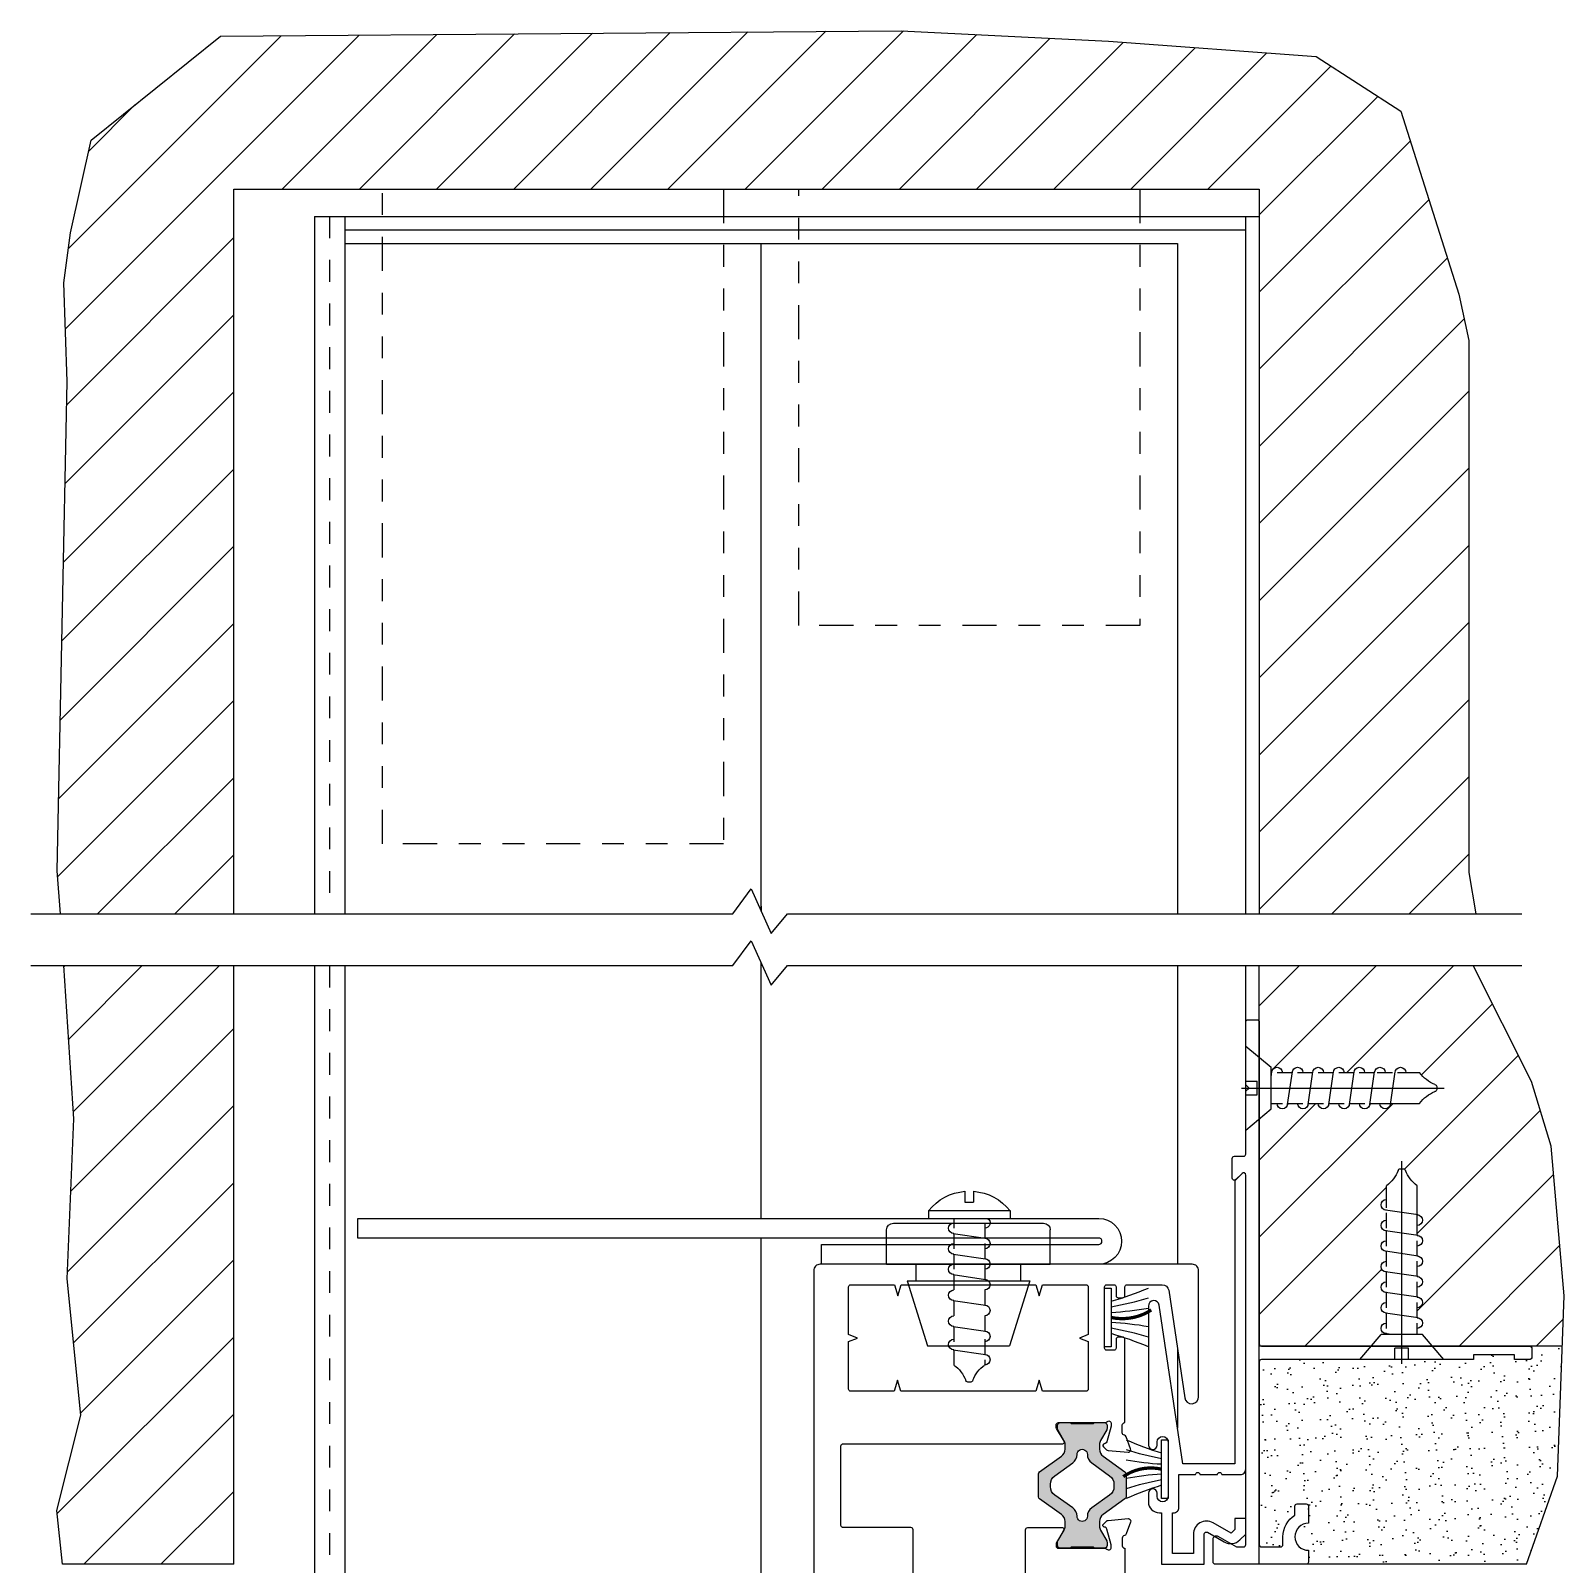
# Model space of a CAD drawing. Extents: x -40 to 95, y -81 to 25.
# Drawn here: x 13.36 to 20.39, y 13 to 20.03 of the extents above; entities that cross this region are included whole.
import ezdxf

# ---------------------------------------------------------------- set-up
doc = ezdxf.new("R2010")
doc.units = 0
doc.header["$LTSCALE"] = 0.25
doc.header["$MEASUREMENT"] = 0
doc.linetypes.add('HIDDEN', pattern=[0.375, 0.25, -0.125])
doc.linetypes.add('PHANTOM2', pattern=[1.25, 0.625, -0.125, 0.125, -0.125, 0.125, -0.125])
doc.layers.get('0').update_dxf_attribs({"linetype": 'CONTINUOUS'})
for name, color, linetype in [('ALUM-RED', 1, 'CONTINUOUS'), ('FRAME', 1, 'CONTINUOUS'), ('I-STRUT', 7, 'CONTINUOUS'), ('MISC', 7, 'CONTINUOUS'), ('POCKET-CLOSER', 1, 'CONTINUOUS'), ('SEAL', 7, 'CONTINUOUS'), ('SILL-PAN', 7, 'CONTINUOUS'), ('VENT', 5, 'CONTINUOUS')]:
    doc.layers.add(name, color=color, linetype=linetype)
doc.styles.get("Standard").update_dxf_attribs({"font": 'simplex.shx'})
pattern_1 = [(45, (0.5, 4.13802), (-0.1767767, 0.1767767), [])]

# ---------------------------------------------------------------- blocks, each defined once
blk = doc.blocks.new('A$C02B45EA9')
for p, q in [((0.1924, 0.9287), (0.1924, 0)), ((0, 0.9089), (0.0973, 0.793)), ((0.1611, 0.9089), (0, 0.9089)), ((0.1611, 0.9089), (0.1611, 0.8568)), ((0.2237, 0.8568), (0.1611, 0.8568)), ((0.2237, 0.9089), (0.2237, 0.8568)), ((0.3848, 0.9089), (0.2237, 0.9089)), ((0.3848, 0.9089), (0.2875, 0.793)), ((0.2875, 0.793), (0.0973, 0.793))]:
    blk.add_line(p, q)
at = {"linetype": 'Continuous'}
for p, q in [((0.142, 0.793), (0.1176, 0.7896)), ((0.1218, 0.793), (0.1218, 0.7899)), ((0.263, 0.793), (0.263, 0.7411)), ((0.2672, 0.717), (0.1176, 0.6953)), ((0.1218, 0.7655), (0.1218, 0.6957)), ((0.263, 0.7162), (0.263, 0.6468)), ((0.1218, 0.6712), (0.1218, 0.6014)), ((0.2672, 0.6227), (0.1176, 0.601)), ((0.1218, 0.5769), (0.1218, 0.5071)), ((0.263, 0.622), (0.263, 0.5525)), ((0.2672, 0.5284), (0.1176, 0.5067)), ((0.263, 0.5277), (0.263, 0.4582)), ((0.2672, 0.4342), (0.1176, 0.4125)), ((0.1218, 0.4827), (0.1218, 0.4128)), ((0.263, 0.4334), (0.263, 0.3639)), ((0.1218, 0.3884), (0.1218, 0.3186)), ((0.2672, 0.3399), (0.1176, 0.3182)), ((0.1218, 0.3071), (0.1218, 0.237)), ((0.263, 0.3391), (0.263, 0.237)), ((0.2672, 0.2456), (0.1176, 0.2239)), ((0.1218, 0.2128), (0.1218, 0.112)), ((0.263, 0.2448), (0.263, 0.112)), ((0.1856, 0.0339), (0.1992, 0.0339))]:
    blk.add_line(p, q, dxfattribs=at)
for centre, radius, start, end in [((0.1218, 0.7655), 0.0244, 90, 270), ((0.1218, 0.7655), 0.0244, 90, 270), ((0.263, 0.7411), 0.0244, 270, 90), ((0.1218, 0.6712), 0.0244, 90, 270), ((0.1218, 0.6712), 0.0244, 90, 270), ((0.263, 0.6468), 0.0244, 270, 90), ((0.1218, 0.5769), 0.0244, 90, 270), ((0.263, 0.5525), 0.0244, 270, 90), ((0.1218, 0.4827), 0.0244, 90, 270), ((0.1218, 0.4827), 0.0244, 90, 270), ((0.263, 0.4582), 0.0244, 270, 90), ((0.1218, 0.3884), 0.0244, 90, 270), ((0.263, 0.3639), 0.0244, 270, 90), ((0.1218, 0.2941), 0.0244, 90, 270), ((0.263, 0.2697), 0.0244, 270, 90), ((0.1218, 0.1998), 0.0244, 90, 270), ((0.0337, -0.0118), 0.152, 20.70508, 54.56379), ((0.3511, -0.0118), 0.152, 125.43621, 159.29492), ((0.1856, 0.0439), 0.00998, 191.76514, 270), ((0.1992, 0.0439), 0.00998, 270, 348.23486)]:
    blk.add_arc(centre, radius, start, end, dxfattribs=at)
blk = doc.blocks.new('A$C65D31368')
at = {"layer": 'MISC', "extrusion": (0, 0, -1), "xscale": 0.25, "yscale": 0.25, "zscale": -0.25}
blk.add_blockref('A$C02B45EA9', (-0.0962, 0), dxfattribs=at)
blk = doc.blocks.new('A$C72B7364F')
at = {"linetype": 'Continuous'}
for p, q in [((0.0224, 0.0935), (0.0313, 0.0935)), ((0.0224, 0.0935), (0.0224, 0)), ((0.0313, 0.0935), (0.0313, 0)), ((0.0313, 0.0644), (0.0425, 0.0644)), ((0.0485, 0.0654), (0.0539, 0.028)), ((0.0487, 0.0644), (0.0661, 0.0644)), ((0.0721, 0.0654), (0.0775, 0.028)), ((0.0723, 0.0644), (0.0896, 0.0644)), ((0.0956, 0.0654), (0.1011, 0.028)), ((0.0958, 0.0644), (0.1132, 0.0644)), ((0.1253, 0.0654), (0.1307, 0.028)), ((0.1255, 0.0644), (0.1429, 0.0644)), ((0.155, 0.0654), (0.1604, 0.028)), ((0.1552, 0.0644), (0.1725, 0.0644)), ((0.1817, 0.0654), (0.1871, 0.028)), ((0.1819, 0.0644), (0.1992, 0.0644)), ((0, 0.0517), (0.0125, 0.0517)), ((0, 0.0418), (0.0125, 0.0418)), ((0.0125, 0.0517), (0.0125, 0.0418)), ((0.2188, 0.0451), (0.2188, 0.0484)), ((0.0364, 0.0291), (0.0539, 0.0291)), ((0.06, 0.0291), (0.0774, 0.0291)), ((0.0835, 0.0291), (0.101, 0.0291)), ((0.1132, 0.0291), (0.1306, 0.0291)), ((0.1429, 0.0291), (0.1603, 0.0291)), ((0.1696, 0.0291), (0.187, 0.0291)), ((0.1931, 0.0291), (0.1992, 0.0291)), ((0.0224, 0), (0.0313, 0))]:
    blk.add_line(p, q, dxfattribs=at)
for centre, radius, start, end in [((0.0599, 0.0467), 0.0599, 128.718, 175.226), ((0.0425, 0.0644), 0.00611, 0, 180), ((0.0661, 0.0644), 0.00611, 0, 180), ((0.0896, 0.0644), 0.00611, 0, 180), ((0.1193, 0.0644), 0.00611, 0, 180), ((0.149, 0.0644), 0.00611, 0, 180), ((0.1757, 0.0644), 0.00611, 0, 180), ((0.2302, 0.0864), 0.038, 215.4362, 249.2949), ((0.0599, 0.0467), 0.0599, 184.774, 231.282), ((0.2302, 0.0071), 0.038, 110.7051, 144.5638), ((0.2163, 0.0484), 0.00249, 0, 78.2349), ((0.2163, 0.0451), 0.00249, 281.7651, 0), ((0.0364, 0.0291), 0.00611, 212.4827, 0), ((0.06, 0.0291), 0.00611, 180, 0), ((0.06, 0.0291), 0.00611, 180, 0), ((0.0835, 0.0291), 0.00611, 180, 0), ((0.1071, 0.0291), 0.00611, 180, 0), ((0.1071, 0.0291), 0.00611, 180, 0), ((0.1367, 0.0291), 0.00611, 180, 0), ((0.1367, 0.0291), 0.00611, 180, 0), ((0.1664, 0.0291), 0.00611, 180, 0), ((0.1664, 0.0291), 0.00611, 180, 0), ((0.1931, 0.0291), 0.00611, 180, 0)]:
    blk.add_arc(centre, radius, start, end, dxfattribs=at)
blk = doc.blocks.new('*U193')
for centre, radius, start, end in [((-0.3205, 1.2568), 1.2335, 286.5073, 294.56971), ((-0.2022, 1.3254), 1.297, 280.31394, 287.71353), ((-0.0346, 1.2609), 1.239, 272.98778, 280.556), ((-0.0346, -1.2609), 1.239, 79.444, 87.01222), ((-0.2022, -1.3254), 1.297, 72.28647, 79.68606), ((-0.3205, -1.2568), 1.2335, 65.43029, 73.4927)]:
    blk.add_arc(centre, radius, start, end)
at = {"layer": 'SEAL'}
blk.add_lwpolyline([(0, -0.135), (0, 0.135), (0.03, 0.135), (0.03, -0.135)], close=True, dxfattribs=at)
at = {"layer": 'SEAL', "const_width": 0.015}
blk.add_lwpolyline([(0.03, 0, 0.208458), (0.2055, 0.0342)], format="xyb", dxfattribs=at)
at = {"flags": 9}
for tag, p in [('MANUFACTURER_PART_#', (0, -0.1988)), ('FLEETWOOD_PART_#', (-0.0006, -0.2487))]:
    blk.add_attdef(tag, p, '', height=0.0312, dxfattribs=at)
blk = doc.blocks.new('25064-18mmX6mm-I-STRUT')
at = {"layer": 'I-STRUT'}
h = blk.add_hatch(color=256, dxfattribs=at)
h.dxf.hatch_style = 1
h.paths.add_polyline_path([(-0.2205, 0.3535, 0.57735), (-0.2341, 0.3299), (-0.2299, 0.3219, -0.215906), (-0.2352, 0.3257), (-0.1953, 0.2566, -0.131652), (-0.189, 0.233), (-0.189, 0.1993, 0.244698), (-0.1722, 0.167), (-0.0877, 0.1078, -0.244698), (-0.0709, 0.0756), (-0.0709, -0.0773, -0.244698), (-0.0877, -0.1095), (-0.1722, -0.1687, 0.244698), (-0.189, -0.201), (-0.189, -0.2347, -0.131652), (-0.1953, -0.2583), (-0.2352, -0.3274, 0.245227), (-0.2355, -0.3346, 0.507805), (-0.2205, -0.3552), (-0.0866, -0.3552, 0.414214), (-0.0709, -0.3394, 0.469068), (-0.0719, -0.3274), (-0.1118, -0.2583, -0.131652), (-0.1181, -0.2347), (-0.1181, -0.2174), (-0.005, -0.1382, 0.244698), (0, -0.1285), (0, -0.1268), (0, 0.1268, 0.244698), (-0.005, 0.1365), (-0.1181, 0.2157), (-0.1181, 0.233, -0.131652), (-0.1118, 0.2566), (-0.0719, 0.3257, 0.131652), (-0.0709, 0.3296, 0.640011), (-0.0866, 0.3535)])
blk.add_lwpolyline([(0, -0.1299), (0, -0.1268), (0, 0.1268, 0.244698), (-0.005, 0.1365), (-0.1131, 0.2122, -0.244698), (-0.1181, 0.2218), (-0.1181, 0.233, -0.131652), (-0.1118, 0.2566), (-0.0719, 0.3257, 0.131652), (-0.0709, 0.3296), (-0.0709, 0.3377, 0.414214), (-0.0866, 0.3535), (-0.2205, 0.3535, 0.414214), (-0.2362, 0.3377), (-0.2362, 0.3296, 0.131652), (-0.2352, 0.3257), (-0.1953, 0.2566, -0.131652), (-0.189, 0.233), (-0.189, 0.1993, 0.244698), (-0.1722, 0.167), (-0.0877, 0.1078, -0.244698), (-0.0709, 0.0756), (-0.0709, -0.0773, -0.244698), (-0.0877, -0.1095), (-0.1722, -0.1687, 0.244698), (-0.189, -0.201), (-0.189, -0.2347, -0.131652), (-0.1953, -0.2583), (-0.2352, -0.3274, 0.131652), (-0.2362, -0.3313), (-0.2362, -0.3394, 0.414214), (-0.2205, -0.3552), (-0.0866, -0.3552, 0.414214), (-0.0709, -0.3394), (-0.0709, -0.3313, 0.131652), (-0.0719, -0.3274), (-0.1118, -0.2583, -0.131652), (-0.1181, -0.2347), (-0.1181, -0.2235, -0.244698), (-0.1131, -0.2139), (-0.005, -0.1382, 0.244698), (0, -0.1285)], format="xyb", dxfattribs=at)
blk = doc.blocks.new('25065-14.6mmX10.2mm-I-STRUT')
at = {"layer": 'I-STRUT'}
h = blk.add_hatch(color=256, dxfattribs=at)
h.dxf.hatch_style = 1
h.paths.add_polyline_path([(-0.2213, 0.1958, 0.242889), (-0.2309, 0.2008), (-0.2835, 0.2008), (-0.336, 0.2008, 0.242889), (-0.3456, 0.1958), (-0.417, 0.0953, -0.242889), (-0.4491, 0.0787), (-0.4697, 0.0787, -0.131652), (-0.4893, 0.084), (-0.5378, 0.112, 0.317667), (-0.5514, 0.1108, 0.6401), (-0.5709, 0.1018), (-0.5709, 0.0591, 0.236068), (-0.5669, 0.0512), (-0.5669, -0.0512, 0.236068), (-0.5709, -0.0591), (-0.5709, -0.1018, 0.6401), (-0.5514, -0.1108, 0.317667), (-0.5378, -0.112), (-0.4893, -0.084, -0.131652), (-0.4697, -0.0787), (-0.4491, -0.0787, -0.242889), (-0.417, -0.0953), (-0.3456, -0.1958, 0.242889), (-0.336, -0.2008), (-0.2835, -0.2008), (-0.2309, -0.2008, 0.242889), (-0.2213, -0.1958), (-0.1499, -0.0953, -0.242889), (-0.1178, -0.0787), (-0.0973, -0.0787, -0.131652), (-0.0776, -0.084), (-0.0291, -0.112, 0.317667), (-0.0155, -0.1108, 0.6401), (0.0039, -0.1018), (0.0039, -0.0591, 0.236068), (0, -0.0512), (0, 0.0512, 0.236068), (0.0039, 0.0591), (0.0039, 0.1018, 0.6401), (-0.0155, 0.1108, 0.317667), (-0.0291, 0.112), (-0.0776, 0.084, -0.131652), (-0.0973, 0.0787), (-0.1178, 0.0787, -0.242889), (-0.1499, 0.0953)])
h.paths.add_polyline_path([(-0.1807, 0.0438, 0.244669), (-0.1419, 0.0239, -1.006741), (-0.1419, -0.0234, 0.244669), (-0.1807, -0.0432), (-0.2392, -0.1255, -0.242889), (-0.2777, -0.1454), (-0.2892, -0.1454, -0.242889), (-0.3277, -0.1255), (-0.3862, -0.0432, 0.244669), (-0.425, -0.0234, -1.006741), (-0.425, 0.0239, 0.244669), (-0.3862, 0.0438), (-0.3277, 0.1261, -0.242889), (-0.2892, 0.1459), (-0.2777, 0.1459, -0.242889), (-0.2392, 0.1261)], flags=16)
for points in [[(-0.5709, -0.0591), (-0.5709, -0.1018, 0.414214), (-0.5591, -0.1136), (-0.5437, -0.1136, 0.131652), (-0.5378, -0.112), (-0.4893, -0.084, -0.131652), (-0.4697, -0.0787), (-0.4491, -0.0787, -0.242889), (-0.417, -0.0953), (-0.3456, -0.1958, 0.242889), (-0.336, -0.2008), (-0.2835, -0.2008), (-0.2309, -0.2008, 0.242889), (-0.2213, -0.1958), (-0.1499, -0.0953, -0.242889), (-0.1178, -0.0787), (-0.0973, -0.0787, -0.131652), (-0.0776, -0.084), (-0.0291, -0.112, 0.131652), (-0.0232, -0.1136), (-0.0079, -0.1136, 0.414214), (0.0039, -0.1018), (0.0039, -0.0591, 0.236068), (0, -0.0512), (0, 0.0512, 0.236068), (0.0039, 0.0591), (0.0039, 0.1018, 0.414214), (-0.0079, 0.1136), (-0.0232, 0.1136, 0.131652), (-0.0291, 0.112), (-0.0776, 0.084, -0.131652), (-0.0973, 0.0787), (-0.1178, 0.0787, -0.242889), (-0.1499, 0.0953), (-0.2213, 0.1958, 0.242889), (-0.2309, 0.2008), (-0.2835, 0.2008), (-0.336, 0.2008, 0.242889), (-0.3456, 0.1958), (-0.417, 0.0953, -0.242889), (-0.4491, 0.0787), (-0.4697, 0.0787, -0.131652), (-0.4893, 0.084), (-0.5378, 0.112, 0.131652), (-0.5437, 0.1136), (-0.5591, 0.1136, 0.414214), (-0.5709, 0.1018), (-0.5709, 0.0591, 0.236068), (-0.5669, 0.0512), (-0.5669, -0.0512, 0.236068)], [(-0.425, -0.0234, -0.244669), (-0.3862, -0.0432), (-0.3277, -0.1255, 0.242889), (-0.2892, -0.1454), (-0.2835, -0.1454), (-0.2777, -0.1454, 0.242889), (-0.2392, -0.1255), (-0.1807, -0.0432, -0.244669), (-0.1419, -0.0234, 1.006741), (-0.1419, 0.0239, -0.244669), (-0.1807, 0.0438), (-0.2392, 0.1261, 0.242889), (-0.2777, 0.1459), (-0.2835, 0.1459), (-0.2892, 0.1459, 0.242889), (-0.3277, 0.1261), (-0.3862, 0.0438, -0.244669), (-0.425, 0.0239, 1.006741)]]:
    blk.add_lwpolyline(points, format="xyb", close=True, dxfattribs=at)
blk = doc.blocks.new('3777-4in_Thermal_Sightline_Interlocker')
for points in [[(0.8572, 0.671), (0.8572, 0.595, -0.414214), (0.8272, 0.565), (0.7672, 0.565, -0.414214), (0.7572, 0.575), (0.7572, 0.595), (0.7372, 0.595), (0.6772, 0.565), (0.6572, 0.565), (0.6572, 0.595), (0.6372, 0.595), (0.5772, 0.565), (0.5572, 0.565), (0.5572, 0.595), (0.5372, 0.595), (0.4772, 0.565), (0.4572, 0.565), (0.4572, 0.595), (0.4372, 0.595), (0.3772, 0.565), (0.3572, 0.565), (0.3572, 0.595), (0.0242, 0.595, 0.414214), (0.0142, 0.585), (0.0142, 0.3545, 0.414214), (0.0026, 0.3429), (0.0026, 0.308, 0.359508), (0.012, 0.2966, -0.263725), (0.0208, 0.2892), (0.0406, 0.2346), (0.0406, 0.2345, -0.548619), (0.0287, 0.219), (-0.0629, 0.227, -0.176327), (-0.0701, 0.2304), (-0.0842, 0.2444, -0.57735), (-0.0807, 0.2574), (-0.0763, 0.2586, 0.267949), (-0.0681, 0.2668), (-0.0488, 0.339, 0.065543), (-0.0484, 0.342), (-0.0484, 0.3506, 0.6885), (-0.0687, 0.3584, -0.213422), (-0.0773, 0.3545), (-0.2298, 0.3545, 0.414214), (-0.2414, 0.3429), (-0.2414, 0.3343, 0.137872), (-0.2397, 0.3283), (-0.204, 0.2699, -0.585524), (-0.2109, 0.2577), (-0.3179, 0.2577, 0.414214), (-0.3279, 0.2477), (-0.3279, 0.16, -0.414214), (-0.3379, 0.15), (-0.4429, 0.15, -0.414214), (-0.4529, 0.16), (-0.4529, 0.3975, 1), (-0.4529, 0.5225), (-0.4529, 0.578, 0.414214), (-0.4629, 0.588), (-3.082, 0.588, 0.414214), (-3.092, 0.578), (-3.092, 0.2677, -0.414214), (-3.102, 0.2577), (-3.3008, 0.2577, -0.414214), (-3.3108, 0.2677), (-3.3108, 0.578, 0.414214), (-3.3208, 0.588), (-3.6849, 0.588, 0.414214), (-3.6949, 0.578), (-3.6949, -0.4286, -0.585524), (-3.7067, -0.4352), (-3.7655, -0.3993, 0.137872), (-3.7716, -0.3976), (-3.7801, -0.3976, 0.414214), (-3.7918, -0.4092), (-3.7918, -0.6214, -0.213422), (-3.7956, -0.6301, 0.6885), (-3.7879, -0.6504), (-3.7793, -0.6504, 0.065543), (-3.7763, -0.65), (-3.7041, -0.6306, 0.267949), (-3.6958, -0.6224), (-3.6947, -0.618, -0.57735), (-3.6817, -0.6146), (-3.6676, -0.6287, -0.176327), (-3.6643, -0.6359), (-3.6562, -0.7275, -0.548619), (-3.6718, -0.7394), (-3.6719, -0.7394), (-3.7264, -0.7195, -0.263725), (-3.7339, -0.7108, 0.359508), (-3.7453, -0.7014), (-3.7801, -0.7014, 0.414214), (-3.7918, -0.713), (-4.1738, -0.713, -0.414214), (-4.1838, -0.703), (-4.1838, -0.683, -0.414214), (-4.1738, -0.673), (-4.1338, -0.673, 0.414214), (-4.1238, -0.663), (-4.1238, -0.63, 0.414214), (-4.1338, -0.62), (-4.4138, -0.62, 0.414214), (-4.4238, -0.63), (-4.4238, -0.663, 0.414214), (-4.4138, -0.673), (-4.3738, -0.673, -0.414214), (-4.3638, -0.683), (-4.3638, -0.703, -0.414214), (-4.3738, -0.713), (-4.4138, -0.713, 0.414214), (-4.4238, -0.723), (-4.4238, -0.8841, 0.3714), (-4.3982, -0.9138), (-3.9059, -0.9874, -0.928445), (-3.9107, -1.051), (-4.4878, -1.051, -0.414214), (-4.5178, -1.021), (-4.5178, 0.683, -0.414214), (-4.4878, 0.713), (0.8772, 0.713, -1), (0.8772, 0.681), (0.8672, 0.681, 0.414214)], [(-4.4238, 0.3435), (-4.3733, 0.328), (-4.4238, 0.3125), (-4.4238, -0.3045), (-4.3733, -0.32), (-4.4238, -0.3355), (-4.4238, -0.535, 0.414214), (-4.4138, -0.545), (-4.1951, -0.545), (-4.1796, -0.505), (-4.1641, -0.545), (-3.9458, -0.545, 0.414214), (-3.9358, -0.535), (-3.9358, -0.3356), (-3.9863, -0.3203), (-3.9358, -0.305), (-3.9358, 0.313), (-3.9863, 0.3283), (-3.9358, 0.3436), (-3.9358, 0.543, 0.414214), (-3.9458, 0.553), (-4.1641, 0.553), (-4.1796, 0.513), (-4.1951, 0.553), (-4.4138, 0.553, 0.414214), (-4.4238, 0.543)], [(0.8672, -0.681, -0.414214), (0.8572, -0.671), (0.8572, -0.595, 0.414214), (0.8272, -0.565), (0.7572, -0.565), (0.7572, -0.595), (0.7372, -0.595), (0.6772, -0.565), (0.6572, -0.565), (0.6572, -0.595), (0.6372, -0.595), (0.5772, -0.565), (0.5572, -0.565), (0.5572, -0.595), (0.5372, -0.595), (0.4772, -0.565), (0.4572, -0.565), (0.4572, -0.595), (0.4372, -0.595), (0.3772, -0.565), (0.3572, -0.565), (0.3572, -0.595), (0.0242, -0.595, -0.414214), (0.0142, -0.585), (0.0142, -0.3545, -0.414214), (0.0026, -0.3429), (0.0026, -0.308, -0.359508), (0.012, -0.2966, 0.263725), (0.0208, -0.2892), (0.0406, -0.2346), (0.0406, -0.2345, 0.548619), (0.0287, -0.219), (-0.0629, -0.227, 0.176327), (-0.0701, -0.2304), (-0.0842, -0.2444, 0.57735), (-0.0807, -0.2574), (-0.0763, -0.2586, -0.267949), (-0.0681, -0.2668), (-0.0488, -0.339, -0.065543), (-0.0484, -0.342), (-0.0484, -0.3506, -0.6885), (-0.0687, -0.3584, 0.213422), (-0.0773, -0.3545), (-0.2298, -0.3545, -0.414214), (-0.2414, -0.3429), (-0.2414, -0.3343, -0.137872), (-0.2397, -0.3283), (-0.204, -0.2699, 0.585524), (-0.2109, -0.2577), (-0.3179, -0.2577, -0.414214), (-0.3279, -0.2477), (-0.3279, -0.16, 0.414214), (-0.3379, -0.15), (-0.4429, -0.15, 0.414214), (-0.4529, -0.16), (-0.4529, -0.3975, -1), (-0.4529, -0.5225), (-0.4529, -0.578, -0.414214), (-0.4629, -0.588), (-3.082, -0.588, -0.414214), (-3.092, -0.578), (-3.092, -0.2677, 0.414214), (-3.102, -0.2577), (-3.3008, -0.2577, 0.414214), (-3.3108, -0.2677), (-3.3108, -0.4266, 0.585524), (-3.2986, -0.4334), (-3.2426, -0.3993, -0.137872), (-3.2366, -0.3976), (-3.228, -0.3976, -0.414214), (-3.2164, -0.4092), (-3.2164, -0.6214, 0.213422), (-3.2125, -0.6301, -0.6885), (-3.2203, -0.6504), (-3.2289, -0.6504, -0.065543), (-3.2319, -0.65), (-3.3041, -0.6306, -0.267949), (-3.3123, -0.6224), (-3.3135, -0.618, 0.57735), (-3.3264, -0.6146), (-3.3405, -0.6287, 0.176327), (-3.3439, -0.6359), (-3.3519, -0.7275, 0.548619), (-3.3364, -0.7394), (-3.3363, -0.7394), (-3.2817, -0.7195, 0.263725), (-3.2743, -0.7108, -0.359508), (-3.2629, -0.7014), (-3.228, -0.7014, -0.414214), (-3.2164, -0.713), (0.8772, -0.713, 1), (0.8772, -0.681)]]:
    blk.add_lwpolyline(points, format="xyb", close=True)
at = {"layer": 'I-STRUT'}
for name, p in [('25064-18mmX6mm-I-STRUT', (0, 0)), ('25065-14.6mmX10.2mm-I-STRUT', (-3.2209, -0.5178))]:
    blk.add_blockref(name, p, dxfattribs=at)
blk = doc.blocks.new('A$C1D443341')
for p, q in [((0, 0.719), (0, 0.031)), ((0.188, 0.75), (0.031, 0.75)), ((0.188, 0.75), (0.188, 0)), ((0.264, 0.656), (0.562, 0.563)), ((0.264, 0.656), (0.264, 0.094)), ((0.264, 0.615), (0.188, 0.615)), ((0.562, 0.563), (0.562, 0.187)), ((0.264, 0.094), (0.562, 0.187)), ((0.264, 0.135), (0.188, 0.135)), ((0.188, 0), (0.031, 0))]:
    blk.add_line(p, q)
for centre, start, end in [((0.031, 0.719), 90, 180), ((0.031, 0.031), 180, 270)]:
    blk.add_arc(centre, 0.031, start, end)
blk = doc.blocks.new('*U190')
for centre, radius, start, end in [((-0.3364, 1.3746), 1.3511, 285.73333, 293.43682), ((-0.2136, 1.4582), 1.4297, 279.81028, 286.85791), ((-0.0379, 1.3937), 1.3719, 272.83772, 280.03011), ((-0.0379, -1.3937), 1.3719, 79.96989, 87.16228), ((-0.2136, -1.4582), 1.4297, 73.14209, 80.18972), ((-0.3364, -1.3746), 1.3511, 66.56318, 74.26667)]:
    blk.add_arc(centre, radius, start, end)
at = {"layer": 'SEAL'}
blk.add_lwpolyline([(0, -0.135), (0, 0.135), (0.03, 0.135), (0.03, -0.135)], close=True, dxfattribs=at)
at = {"layer": 'SEAL', "const_width": 0.015}
blk.add_lwpolyline([(0.03, 0, 0.199044), (0.2141, 0.0342)], format="xyb", dxfattribs=at)
at = {"flags": 9}
for tag, p in [('MANUFACTURER_PART_#', (0, -0.1988)), ('FLEETWOOD_PART_#', (-0.0006, -0.2487))]:
    blk.add_attdef(tag, p, '', height=0.0312, dxfattribs=at)

msp = doc.modelspace()

# ---------------------------------------------------------------- hatches: boundary and pattern name
at = {"layer": 'MISC'}
h = msp.add_hatch(dxfattribs=at)
h.set_pattern_fill('ANSI31', color=256, scale=2, style=0)
h.set_pattern_definition([(45, (0.5, 1.04404), (-0.1767767, 0.1767767), [])])
h.paths.add_polyline_path([(14.2929, 19.3022), (18.9932, 19.3022), (18.9932, 15.9811), (19.9851, 15.9811), (19.9539, 16.1711), (19.9539, 18.608), (19.9071, 18.8203), (19.6422, 19.6587), (19.2535, 19.909), (18.3027, 19.9795), (17.352, 20.028), (14.232, 20.0024), (13.6398, 19.5265), (13.5453, 19.1011), (13.5141, 18.8732), (13.5297, 18.4208), (13.4845, 16.1777), (13.4985, 15.9811), (14.2929, 15.9811)])
h = msp.add_hatch(dxfattribs=at)
h.set_pattern_fill('ANSI31', color=256, scale=2, style=0)
h.set_pattern_definition(pattern_1)
h.paths.add_polyline_path([(14.2929, 15.744), (13.5141, 15.744), (13.5609, 15.0419), (13.5297, 14.3087), (13.592, 13.6847), (13.4829, 13.248), (13.5081, 13.0008), (14.2929, 13.0008)])
h = msp.add_hatch(dxfattribs=at)
h.set_pattern_fill('ANSI31', color=256, scale=2, style=0)
h.set_pattern_definition(pattern_1)
edge = h.paths.add_edge_path()
edge.add_line((20.3827, 14.0008), (20.3913, 14.2309))
edge.add_line((20.3913, 14.2309), (20.3303, 14.9173))
edge.add_line((20.3303, 14.9173), (20.2413, 15.2136))
edge.add_line((20.2413, 15.2136), (19.9736, 15.744))
edge.add_line((19.9736, 15.744), (18.9932, 15.744))
edge.add_line((18.9932, 15.744), (18.9932, 15.3235))
edge.add_line((18.9932, 15.3235), (19.0567, 15.2702))
edge.add_arc((19.0747, 15.2537), 0.0244, 0, 137.42273, ccw=False)
edge.add_line((19.0991, 15.2537), (19.1443, 15.2537))
edge.add_line((19.1443, 15.2537), (19.1447, 15.2565))
edge.add_arc((19.169, 15.2537), 0.0244, 0, 173.49185, ccw=False)
edge.add_line((19.1934, 15.2537), (19.2386, 15.2537))
edge.add_line((19.2386, 15.2537), (19.239, 15.2565))
edge.add_arc((19.2633, 15.2537), 0.0244, 0, 173.49185, ccw=False)
edge.add_line((19.2877, 15.2537), (19.3329, 15.2537))
edge.add_line((19.3329, 15.2537), (19.3333, 15.2565))
edge.add_arc((19.3575, 15.2537), 0.0244, 0, 173.49185, ccw=False)
edge.add_line((19.382, 15.2537), (19.4271, 15.2537))
edge.add_line((19.4271, 15.2537), (19.4275, 15.2565))
edge.add_arc((19.4518, 15.2537), 0.0244, 0, 173.49185, ccw=False)
edge.add_line((19.4763, 15.2537), (19.5214, 15.2537))
edge.add_line((19.5214, 15.2537), (19.5218, 15.2565))
edge.add_arc((19.5461, 15.2537), 0.0244, 0, 173.49185, ccw=False)
edge.add_line((19.5705, 15.2537), (19.6157, 15.2537))
edge.add_line((19.6157, 15.2537), (19.6161, 15.2565))
edge.add_arc((19.6404, 15.2537), 0.0244, 0, 173.49185, ccw=False)
edge.add_line((19.6648, 15.2537), (19.7282, 15.2537))
edge.add_arc((19.852, 15.3418), 0.152, 215.43621, 249.29492)
edge.add_arc((19.7963, 15.1899), 0.00998, 0, 78.23486, ccw=False)
edge.add_line((19.8063, 15.1899), (19.8063, 15.1693))
edge.add_arc((19.852, 15.0244), 0.152, 107.53564, 109.60736)
edge.add_arc((19.7963, 15.1763), 0.00998, 281.76514, 298.54729, ccw=False)
edge.add_arc((19.852, 15.0244), 0.152, 110.70508, 144.56379)
edge.add_line((19.7282, 15.1125), (19.5952, 15.1125))
edge.add_line((19.5952, 15.1125), (19.5948, 15.1097))
edge.add_arc((19.5705, 15.1125), 0.0244, 180, 353.49185, ccw=False)
edge.add_line((19.5461, 15.1125), (19.5009, 15.1125))
edge.add_line((19.5009, 15.1125), (19.5005, 15.1097))
edge.add_arc((19.4763, 15.1125), 0.0244, 180, 353.49185, ccw=False)
edge.add_line((19.4518, 15.1125), (19.4067, 15.1125))
edge.add_line((19.4067, 15.1125), (19.4063, 15.1097))
edge.add_arc((19.382, 15.1125), 0.0244, 180, 353.49185, ccw=False)
edge.add_line((19.3575, 15.1125), (19.3124, 15.1125))
edge.add_line((19.3124, 15.1125), (19.312, 15.1097))
edge.add_arc((19.2877, 15.1125), 0.0244, 180, 353.49185, ccw=False)
edge.add_line((19.2633, 15.1125), (19.2181, 15.1125))
edge.add_line((19.2181, 15.1125), (19.2177, 15.1097))
edge.add_arc((19.1934, 15.1125), 0.0244, 180, 353.49185, ccw=False)
edge.add_line((19.169, 15.1125), (19.1238, 15.1125))
edge.add_line((19.1238, 15.1125), (19.1234, 15.1097))
edge.add_arc((19.0991, 15.1125), 0.0244, 183.28601, 353.49185, ccw=False)
edge.add_line((19.0747, 15.1111), (18.9932, 15.0427))
edge.add_line((18.9932, 15.0427), (18.9932, 14.0107))
edge.add_arc((19.0032, 14.0107), 0.01, 180, 261.88998)
edge.add_line((19.0018, 14.0008), (19.5063, 14.0008))
edge.add_line((19.5063, 14.0008), (19.5593, 14.064))
edge.add_arc((19.5758, 14.082), 0.0244, 90, 227.42273, ccw=False)
edge.add_line((19.5758, 14.1064), (19.5758, 14.1516))
edge.add_line((19.5758, 14.1516), (19.5731, 14.152))
edge.add_arc((19.5758, 14.1762), 0.0244, 90, 263.49185, ccw=False)
edge.add_line((19.5758, 14.2007), (19.5758, 14.2458))
edge.add_line((19.5758, 14.2458), (19.5731, 14.2462))
edge.add_arc((19.5758, 14.2705), 0.0244, 90, 263.49185, ccw=False)
edge.add_line((19.5758, 14.295), (19.5758, 14.3401))
edge.add_line((19.5758, 14.3401), (19.5731, 14.3405))
edge.add_arc((19.5758, 14.3648), 0.0244, 90, 263.49185, ccw=False)
edge.add_line((19.5758, 14.3892), (19.5758, 14.4344))
edge.add_line((19.5758, 14.4344), (19.5731, 14.4348))
edge.add_arc((19.5758, 14.4591), 0.0244, 90, 263.49185, ccw=False)
edge.add_line((19.5758, 14.4835), (19.5758, 14.5287))
edge.add_line((19.5758, 14.5287), (19.5731, 14.5291))
edge.add_arc((19.5758, 14.5534), 0.0244, 90, 263.49185, ccw=False)
edge.add_line((19.5758, 14.5778), (19.5758, 14.6229))
edge.add_line((19.5758, 14.6229), (19.5731, 14.6234))
edge.add_arc((19.5758, 14.6476), 0.0244, 90, 263.49185, ccw=False)
edge.add_line((19.5758, 14.6721), (19.5758, 14.7355))
edge.add_arc((19.4877, 14.8593), 0.152, 305.43621, 339.29492)
edge.add_arc((19.6396, 14.8035), 0.00998, 90, 168.23486, ccw=False)
edge.add_line((19.6396, 14.8135), (19.6602, 14.8135))
edge.add_arc((19.8051, 14.8593), 0.152, 197.53564, 199.60736)
edge.add_arc((19.6532, 14.8035), 0.00998, 11.76514, 28.54729, ccw=False)
edge.add_arc((19.8051, 14.8593), 0.152, 200.70508, 234.56379)
edge.add_line((19.717, 14.7355), (19.717, 14.6025))
edge.add_line((19.717, 14.6025), (19.7198, 14.6021))
edge.add_arc((19.717, 14.5778), 0.0244, -90, 83.49185, ccw=False)
edge.add_line((19.717, 14.5534), (19.717, 14.5082))
edge.add_line((19.717, 14.5082), (19.7198, 14.5078))
edge.add_arc((19.717, 14.4835), 0.0244, -90, 83.49185, ccw=False)
edge.add_line((19.717, 14.4591), (19.717, 14.4139))
edge.add_line((19.717, 14.4139), (19.7198, 14.4135))
edge.add_arc((19.717, 14.3892), 0.0244, -90, 83.49185, ccw=False)
edge.add_line((19.717, 14.3648), (19.717, 14.3196))
edge.add_line((19.717, 14.3196), (19.7198, 14.3192))
edge.add_arc((19.717, 14.295), 0.0244, -90, 83.49185, ccw=False)
edge.add_line((19.717, 14.2705), (19.717, 14.2254))
edge.add_line((19.717, 14.2254), (19.7198, 14.225))
edge.add_arc((19.717, 14.2007), 0.0244, -90, 83.49185, ccw=False)
edge.add_line((19.717, 14.1762), (19.717, 14.1311))
edge.add_line((19.717, 14.1311), (19.7198, 14.1307))
edge.add_arc((19.717, 14.1064), 0.0244, -86.71399, 83.49185, ccw=False)
edge.add_line((19.7184, 14.082), (19.7866, 14.0008))
edge.add_line((19.7866, 14.0008), (20.3827, 14.0008))
h = msp.add_hatch(dxfattribs=at)
h.set_pattern_fill('AR-SAND', color=256, scale=0.06, angle=90, style=0)
h.set_pattern_definition([(127.5, (-9.91923, -12.03498), (-0.11560943, -0.0037796), [0, -0.0912, 0, -0.102, 0, -0.0975]), (97.5, (-9.91923, -12.03498), (-0.16932876, 0.1061866), [0, -0.0492, 0, -0.0822, 0, -0.0315]), (57.5, (-9.91923, -12.10878), (-0.00033954, 0.1868485), [0, -0.03, 0, -0.108, 0, -0.141]), (47.5, (-9.91923, -12.10878), (-0.05266053, 0.1803676), [0, -0.015, 0, -0.0708, 0, -0.081])])
edge = h.paths.add_edge_path()
edge.add_line((20.2178, 13.0009), (20.3604, 13.4041))
edge.add_line((20.3604, 13.4041), (20.3827, 14.0008))
edge.add_line((20.3827, 14.0008), (20.2431, 14.0008))
edge.add_line((20.2431, 14.0008), (20.2431, 13.9387))
edge.add_line((20.2431, 13.9387), (20.1631, 13.9387))
edge.add_line((20.1631, 13.9387), (20.1631, 13.9607))
edge.add_line((20.1631, 13.9607), (19.9752, 13.9607))
edge.add_line((19.9752, 13.9607), (19.9752, 13.9387))
edge.add_line((19.9752, 13.9387), (19.8388, 13.9387))
edge.add_line((19.8388, 13.9387), (19.8388, 13.9385))
edge.add_line((19.8388, 13.9385), (19.6464, 13.9385))
edge.add_line((19.6464, 13.9385), (19.6464, 13.9387))
edge.add_line((19.6464, 13.9387), (19.6151, 13.9387))
edge.add_line((19.6151, 13.9387), (19.6151, 13.9385))
edge.add_line((19.6151, 13.9385), (19.454, 13.9385))
edge.add_line((19.454, 13.9385), (19.454, 13.9387))
edge.add_line((19.454, 13.9387), (19.0032, 13.9387))
edge.add_arc((19.0032, 13.9287), 0.01, 90, 180)
edge.add_line((18.9932, 13.9287), (18.9932, 13.0908))
edge.add_arc((19.0032, 13.0908), 0.01, 180, 270)
edge.add_line((19.0032, 13.0808), (19.0918, 13.0808))
edge.add_arc((19.0918, 13.0908), 0.01, 270, 360)
edge.add_line((19.1018, 13.0908), (19.1018, 13.1268))
edge.add_arc((19.2188, 13.1268), 0.117, 121.99968, 180, ccw=False)
edge.add_line((19.1568, 13.226), (19.1568, 13.2777))
edge.add_line((19.1568, 13.2777), (19.2188, 13.2777))
edge.add_line((19.2188, 13.2777), (19.2188, 13.1888))
edge.add_arc((19.2188, 13.1268), 0.062, 90, 270)
edge.add_line((19.2188, 13.0648), (19.2188, 13.0008))
edge.add_line((19.2188, 13.0008), (20.2178, 13.0009))

# ---------------------------------------------------------------- linework, layer by layer
for p, q in [((16.7102, 15.9933), (16.7102, 19.0522)), ((16.7102, 15.9933), (16.7102, 16.1031)), ((16.7102, 16.016), (16.7102, 15.9933)), ((16.7102, 14.5858), (16.7102, 15.7563)), ((16.7102, 8.6836), (16.7102, 14.4958))]:
    msp.add_line(p, q)
at = {"layer": 'ALUM-RED'}
msp.add_lwpolyline([(18.2574, 14.4658, 1), (18.2574, 14.4958), (14.8624, 14.4958), (14.8624, 14.5858), (18.2574, 14.5858, -1), (18.2574, 14.3758), (16.9874, 14.3758), (16.9874, 14.4658)], format="xyb", close=True, dxfattribs=at)
at = {"layer": 'FRAME', "lineweight": 25}
for points in [[(19.0032, 13.0808), (19.0918, 13.0808, 0.414214), (19.1018, 13.0908), (19.1018, 13.1268, -0.258619), (19.1568, 13.226), (19.1568, 13.2677, -0.414214), (19.1668, 13.2777), (19.2088, 13.2777, -0.414214), (19.2188, 13.2677), (19.2188, 13.1888, 1), (19.2188, 13.0648), (19.2188, 13.0108, -0.414214), (19.2088, 13.0008), (18.7913, 13.0008, -0.414214), (18.7813, 13.0108), (18.7813, 13.1168, -0.57735), (18.8038, 13.1298), (18.8886, 13.0808), (18.9213, 13.0808, 0.414214), (18.9313, 13.0908), (18.9313, 14.7845, 0.668179), (18.9142, 14.7915), (18.8863, 14.7637, -0.668179), (18.8693, 14.7707), (18.8693, 14.8606, -0.414214), (18.8793, 14.8706), (18.9213, 14.8706, 0.414214), (18.9313, 14.8806), (18.9313, 15.1681), (18.9463, 15.1831), (18.9313, 15.1981), (18.9313, 15.4856, -0.414214), (18.9413, 15.4956), (18.9832, 15.4956, -0.414214), (18.9932, 15.4856), (18.9932, 14.0107, 0.414214), (19.0032, 14.0007), (20.2298, 14.0007, -0.414214), (20.2431, 13.9873), (20.2431, 13.952, -0.414214), (20.2298, 13.9387), (20.1631, 13.9387), (20.1631, 13.9607), (19.9752, 13.9607), (19.9752, 13.9387), (19.0032, 13.9387, 0.414214), (18.9932, 13.9287), (18.9932, 13.0908, 0.414214)], [(18.6913, 13.1387), (18.6913, 13.0508), (18.5953, 13.0508), (18.5953, 13.2368), (18.6003, 13.2368, 0.414214), (18.6253, 13.2618), (18.6253, 13.4115), (18.7013, 13.4115, -1), (18.7213, 13.4115), (18.8013, 13.4115, -1), (18.8213, 13.4115), (18.9063, 13.4115, 0.414214), (18.9313, 13.4365), (18.9313, 14.7845, 0.668179), (18.9142, 14.7916), (18.8813, 14.7586), (18.8813, 13.4615), (18.6423, 13.4615), (18.535, 14.1879, 0.929257), (18.4853, 14.1842), (18.4853, 13.5468, 1), (18.5253, 13.5468), (18.5253, 13.5618, -1), (18.5753, 13.5618), (18.5753, 13.3118, -1), (18.5253, 13.3118), (18.5253, 13.3268, 1), (18.4853, 13.3268), (18.4853, 13.2868, 0.414214), (18.5353, 13.2368), (18.5453, 13.2368), (18.5453, 13.0008), (18.7413, 13.0008), (18.7413, 13.1387, -0.57735), (18.7563, 13.1473), (18.8324, 13.1034, 0.339454), (18.9048, 13.1129), (18.9313, 13.1394), (18.9313, 13.2104), (18.8813, 13.2104), (18.8813, 13.1601), (18.864, 13.1428), (18.7813, 13.1906, 0.57735)]]:
    msp.add_lwpolyline(points, format="xyb", close=True, dxfattribs=at)
at = {"layer": 'MISC'}
for p, q in [((14.2929, 15.9811), (14.2929, 19.3022)), ((14.2929, 19.3022), (18.9932, 19.3022)), ((18.9932, 19.3022), (18.9932, 15.9811)), ((14.8022, 19.0522), (18.6182, 19.0522)), ((16.5803, 15.9811), (16.6645, 16.0953)), ((16.6645, 16.0953), (16.756, 15.8914)), ((13.3624, 15.9811), (16.5803, 15.9811)), ((16.756, 15.8914), (16.8303, 15.9811)), ((16.8303, 15.9811), (20.1973, 15.9811)), ((16.5803, 15.744), (16.6645, 15.8583)), ((16.6645, 15.8583), (16.756, 15.6544)), ((13.3624, 15.744), (16.5803, 15.744)), ((14.2929, 13.0008), (14.2929, 15.744)), ((16.756, 15.6544), (16.8303, 15.744)), ((16.8303, 15.744), (20.1973, 15.744)), ((18.9932, 13.0008), (18.9932, 15.744)), ((20.3827, 14.0008), (18.9932, 14.0008)), ((14.2929, 13.0008), (13.5081, 13.0008)), ((20.2178, 13.0009), (18.9932, 13.0008))]:
    msp.add_line(p, q, dxfattribs=at)
for points in [[(13.4985, 15.9811), (13.4845, 16.1777), (13.5297, 18.4208), (13.5141, 18.8732), (13.5453, 19.1011), (13.6398, 19.5265), (14.232, 20.0024), (17.352, 20.028), (18.3027, 19.9795), (19.2535, 19.909), (19.6422, 19.6587), (19.9071, 18.8203), (19.9539, 18.608), (19.9539, 16.1711), (19.9851, 15.9811)], [(13.5081, 13.0008), (13.4829, 13.248), (13.592, 13.6847), (13.5297, 14.3087), (13.5609, 15.0419), (13.5141, 15.744)], [(20.2178, 13.0009), (20.3604, 13.4041), (20.3913, 14.2309), (20.3303, 14.9173), (20.2413, 15.2136), (19.9736, 15.744)]]:
    msp.add_lwpolyline(points, dxfattribs=at)
at = {"layer": 'POCKET-CLOSER', "linetype": 'PHANTOM2'}
for points in [[(16.5375, 19.3022), (16.5375, 16.3022), (14.975, 16.3022), (14.975, 19.3022)], [(18.4455, 19.3022), (18.4455, 17.3022), (16.883, 17.3022), (16.883, 19.3022)]]:
    msp.add_lwpolyline(points, close=True, dxfattribs=at)
at = {"layer": 'SILL-PAN'}
for p, q in [((14.6632, 19.1772), (14.6632, 15.9811)), ((14.6632, 19.1772), (18.9932, 19.1772)), ((14.8022, 19.1772), (14.8022, 15.9811)), ((18.9308, 19.1772), (18.9308, 15.9811)), ((14.8022, 19.1152), (18.9308, 19.1152)), ((18.6182, 19.0522), (18.6182, 15.9811)), ((14.6632, 15.744), (14.6632, 8.6836)), ((14.8022, 15.744), (14.8022, 8.6836)), ((18.6182, 15.744), (18.6182, 14.3758)), ((18.9308, 15.744), (18.9308, 15.0005)), ((18.6182, 13.9871), (18.6182, 13.624))]:
    msp.add_line(p, q, dxfattribs=at)
at = {"layer": 'SILL-PAN', "linetype": 'HIDDEN'}
for p, q in [((14.7327, 19.1772), (14.7327, 15.9811)), ((14.7327, 15.744), (14.7327, 8.6836))]:
    msp.add_line(p, q, dxfattribs=at)

# ---------------------------------------------------------------- block references
at = {"color": 7, "xscale": 4, "yscale": 4, "zscale": 4}
for p, rotation in [((19.8402, 14.9907), 90), ((19.8388, 14.8475), 180)]:
    msp.add_blockref('A$C65D31368', p, dxfattribs=dict(at, rotation=rotation))
at = {"layer": 'MISC', "xscale": -4, "yscale": 4, "zscale": 4, "rotation": 90}
msp.add_blockref('A$C72B7364F', (17.8512, 14.7108), dxfattribs=at)
at = {"layer": 'MISC', "xscale": -1, "rotation": 90}
msp.add_blockref('A$C1D443341', (18.0352, 14.5638), dxfattribs=at)
at = {"layer": 'SEAL'}
msp.add_blockref('*U190', (18.2842, 14.1318), dxfattribs=at)
at = {"layer": 'SEAL', "rotation": 180}
msp.add_blockref('*U193', (18.5753, 13.4368), dxfattribs=at)
at = {"layer": 'VENT', "color": 0, "xscale": -1, "rotation": 90}
msp.add_blockref('3777-4in_Thermal_Sightline_Interlocker', (17.6642, 9.858), dxfattribs=at)

doc.saveas('drawing.dxf')
